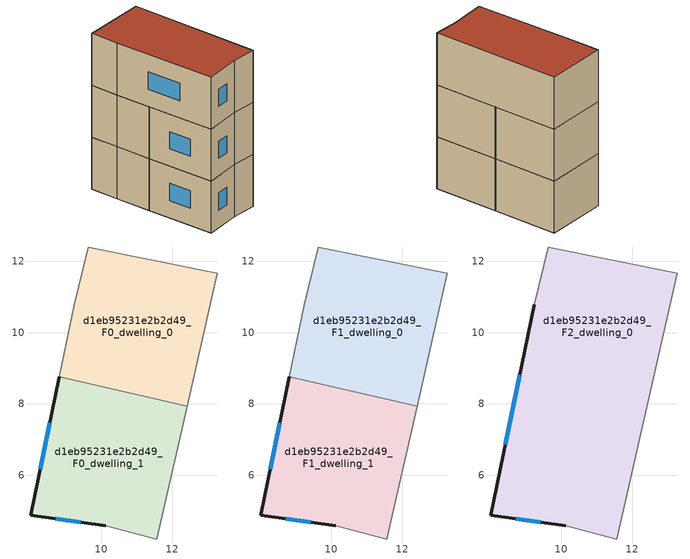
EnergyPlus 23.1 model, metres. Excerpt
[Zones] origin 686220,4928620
d1eb95231e2b2d49_F0_dwelling_0
 floor ground (EU_floor_Construction): 12.41,7.93 13.27,11.66 9.64,12.4 9.25,10.78 8.83,8.76 z0
 wall adiabatic (EU_wall_Construction): 8.83,8.76 9.25,10.78 9.64,12.4 13.27,11.66 12.41,7.93 z0:3
 wall to d1eb95231e2b2d49_F0_dwelling_1 (EU_wall_Construction): 12.41,7.93 8.83,8.76 z0:3
d1eb95231e2b2d49_F0_dwelling_1
 floor ground (EU_floor_Construction): 11.56,4.2 12.41,7.93 8.83,8.76 8.02,4.87 10.13,4.57 z0
 wall outside (EU_wall_Construction): 10.13,4.57 8.02,4.87 8.83,8.76 z0:3
 wall adiabatic (EU_wall_Construction): 12.41,7.93 11.56,4.2 10.13,4.57 z0:3
 window (EU_Window_Construction): 9.42,4.67 8.72,4.77 / 8.29,6.17 8.56,7.46 z1:2
d1eb95231e2b2d49_F1_dwelling_0
 floor to d1eb95231e2b2d49_F0_dwelling_0 (EU_floor_Construction): 12.41,7.93 13.27,11.66 9.64,12.4 9.25,10.78 8.83,8.76 z3
 wall adiabatic (EU_wall_Construction): 8.83,8.76 9.25,10.78 9.64,12.4 13.27,11.66 12.41,7.93 z3:6
 wall to d1eb95231e2b2d49_F1_dwelling_1 (EU_wall_Construction): 12.41,7.93 8.83,8.76 z3:6
d1eb95231e2b2d49_F1_dwelling_1
 floor to d1eb95231e2b2d49_F0_dwelling_1 (EU_floor_Construction): 11.56,4.2 12.41,7.93 8.83,8.76 8.02,4.87 10.13,4.57 z3
 wall outside (EU_wall_Construction): 10.13,4.57 8.02,4.87 8.83,8.76 z3:6
 wall adiabatic (EU_wall_Construction): 12.41,7.93 11.56,4.2 10.13,4.57 z3:6
 window (EU_Window_Construction): 9.42,4.67 8.72,4.77 / 8.29,6.17 8.56,7.46 z4:5
d1eb95231e2b2d49_F2_dwelling_0
 floor to d1eb95231e2b2d49_F1_dwelling_0 (EU_floor_Construction): 12.41,7.93 13.27,11.66 9.64,12.4 9.25,10.78 8.83,8.76 z6
 floor to d1eb95231e2b2d49_F1_dwelling_1 (EU_floor_Construction): 11.56,4.2 12.41,7.93 8.83,8.76 8.02,4.87 10.13,4.57 z6
 wall outside (EU_wall_Construction): 10.13,4.57 8.02,4.87 9.25,10.78 z6:9
 wall adiabatic (EU_wall_Construction): 9.25,10.78 9.64,12.4 13.27,11.66 11.56,4.2 10.13,4.57 z6:9
 window (EU_Window_Construction): 8.43,6.84 8.84,8.81 / 9.42,4.67 8.72,4.77 z7:8
 roof outside (EU_roof_Construction): 13.27,11.66 11.56,4.2 10.13,4.57 8.02,4.87 9.25,10.78 9.64,12.4 z9
[Building]
EU S2 Campaign: North Axis=0; Terrain=City; Solar Distribution=FullExterior
[Site:Location]
Bologna: Latitude=44.5; Longitude=11.25; Time Zone=1; Elevation=37
[SizingPeriod:WeatherFileDays]
AnnualSizingPeriod: Begin Month=1; Begin Day of Month=1; End Month=12; End Day of Month=31; Day of Week for Start Day=Monday; Use Weather File Daylight Saving Period=No; Use Weather File Rain and Snow Indicators=No
[MATERIAL]
EU_InternalMass_Material: Roughness=MediumRough; Thickness=0.1; Conductivity=1; Density=1800; Specific Heat=900; Thermal Absorptance=0.9; Solar Absorptance=0.7; Visible Absorptance=0.7
[MATERIAL:NOMASS] Roughness=MediumRough; Thermal Absorptance=0.9; Solar Absorptance=0.7; Visible Absorptance=0.7
Name | Thermal Resistance
EU_wall_NoMass | 0.937881
EU_roof_NoMass | 0.548572
EU_floor_NoMass | 0.71348
[WINDOWMATERIAL:SIMPLEGLAZINGSYSTEM]
EU_Window_SimpleGlazing: UFactor=4.25633; Solar Heat Gain Coefficient=0.85; Visible Transmittance=0.85
[CONSTRUCTION]
EU_wall_Construction: EU_wall_NoMass
EU_roof_Construction: EU_roof_NoMass
EU_floor_Construction: EU_floor_NoMass
EU_InternalMass_Construction: EU_InternalMass_Material
EU_Window_Construction: EU_Window_SimpleGlazing
[ZONE] Type=1; Multiplier=1; Ceiling Height=autocalculate; Floor Area=autocalculate; Part of Total Floor Area=Yes
Name | Volume
d1eb95231e2b2d49_F0_dwelling_0; d1eb95231e2b2d49_F0_dwelling_1 | 42.03
d1eb95231e2b2d49_F1_dwelling_0 | 42.0315
d1eb95231e2b2d49_F2_dwelling_0 | 84.0608
d1eb95231e2b2d49_F1_dwelling_1 | 42.0293
[INTERNALMASS] Construction=EU_InternalMass_Construction
Name | Zone or ZoneList | Surface Area
d1eb95231e2b2d49_F0_dwelling_0_EU_InternalMass | d1eb95231e2b2d49_F0_dwelling_0 | 14.0096
d1eb95231e2b2d49_F0_dwelling_1_EU_InternalMass | d1eb95231e2b2d49_F0_dwelling_1 | 14.0098
d1eb95231e2b2d49_F1_dwelling_0_EU_InternalMass | d1eb95231e2b2d49_F1_dwelling_0 | 14.0096
d1eb95231e2b2d49_F1_dwelling_1_EU_InternalMass | d1eb95231e2b2d49_F1_dwelling_1 | 14.0098
d1eb95231e2b2d49_F2_dwelling_0_EU_InternalMass | d1eb95231e2b2d49_F2_dwelling_0 | 28.0215
[OTHEREQUIPMENT] Fuel Type=Electricity; Design Level Calculation Method=Watts/Area; Power per Zone Floor Area=1; Fraction Latent=0; Fraction Radiant=0; Fraction Lost=0; Carbon Dioxide Generation Rate=0; EndUse Subcategory=EU_Step8_InternalGains
Name | Zone or ZoneList or Space or SpaceList | Schedule
EU_Step8_InternalGain_d1eb95231e2b2d49_F0_dwelling_0_f000 | d1eb95231e2b2d49_F0_dwelling_0 | EU_Step8_GainSchedule_d1eb95231e2b2d49_F0_dwelling_0_f000
EU_Step8_InternalGain_d1eb95231e2b2d49_F0_dwelling_1_f000 | d1eb95231e2b2d49_F0_dwelling_1 | EU_Step8_GainSchedule_d1eb95231e2b2d49_F0_dwelling_1_f000
EU_Step8_InternalGain_d1eb95231e2b2d49_F1_dwelling_0_f000 | d1eb95231e2b2d49_F1_dwelling_0 | EU_Step8_GainSchedule_d1eb95231e2b2d49_F1_dwelling_0_f000
EU_Step8_InternalGain_d1eb95231e2b2d49_F1_dwelling_1_f000 | d1eb95231e2b2d49_F1_dwelling_1 | EU_Step8_GainSchedule_d1eb95231e2b2d49_F1_dwelling_1_f000
EU_Step8_InternalGain_d1eb95231e2b2d49_F2_dwelling_0_f000 | d1eb95231e2b2d49_F2_dwelling_0 | EU_Step8_GainSchedule_d1eb95231e2b2d49_F2_dwelling_0_f000
[ZONEVENTILATION:DESIGNFLOWRATE] Schedule=EU_AlwaysOn; Design Flow Rate Calculation Method=AirChanges/Hour; Air Changes per Hour=0.687892; Ventilation Type=Natural; Fan Pressure Rise=0; Fan Total Efficiency=1; Constant Term Coefficient=1; Temperature Term Coefficient=0; Velocity Term Coefficient=0; Velocity Squared Term Coefficient=0; Minimum Indoor Temperature=-100; Maximum Indoor Temperature=100; Delta Temperature=-100; Minimum Outdoor Temperature=-100; Maximum Outdoor Temperature=100; Maximum Wind Speed=40
Name | Zone or ZoneList or Space or SpaceList
EU_ConstantAir_d1eb95231e2b2d49_F0_dwelling_0 | d1eb95231e2b2d49_F0_dwelling_0
EU_ConstantAir_d1eb95231e2b2d49_F0_dwelling_1 | d1eb95231e2b2d49_F0_dwelling_1
EU_ConstantAir_d1eb95231e2b2d49_F1_dwelling_0 | d1eb95231e2b2d49_F1_dwelling_0
EU_ConstantAir_d1eb95231e2b2d49_F1_dwelling_1 | d1eb95231e2b2d49_F1_dwelling_1
EU_ConstantAir_d1eb95231e2b2d49_F2_dwelling_0 | d1eb95231e2b2d49_F2_dwelling_0
[HVACTEMPLATE:THERMOSTAT] Constant Heating Setpoint=20; Constant Cooling Setpoint=50
EU_HeatOnly_d1eb95231e2b2d49_F0_dwelling_0; EU_HeatOnly_d1eb95231e2b2d49_F0_dwelling_1; EU_HeatOnly_d1eb95231e2b2d49_F1_dwelling_0; EU_HeatOnly_d1eb95231e2b2d49_F1_dwelling_1; EU_HeatOnly_d1eb95231e2b2d49_F2_dwelling_0
[HVACTEMPLATE:ZONE:IDEALLOADSAIRSYSTEM] System Availability Schedule=EU_AlwaysOn; Maximum Heating Supply Air Temperature=50; Minimum Cooling Supply Air Temperature=13; Maximum Heating Supply Air Humidity Ratio=0.0156; Minimum Cooling Supply Air Humidity Ratio=0.0077; Heating Limit=NoLimit; Cooling Limit=NoLimit; Heating Availability Schedule=EU_AlwaysOn; Cooling Availability Schedule=EU_CoolingOff; Dehumidification Control Type=ConstantSensibleHeatRatio; Cooling Sensible Heat Ratio=0.7; Dehumidification Setpoint=60; Humidification Control Type=None; Humidification Setpoint=30; Outdoor Air Method=None; Outdoor Air Flow Rate per Person=0.00944; Outdoor Air Flow Rate per Zone Floor Area=0; Outdoor Air Flow Rate per Zone=0; Demand Controlled Ventilation Type=None; Outdoor Air Economizer Type=NoEconomizer; Heat Recovery Type=None; Sensible Heat Recovery Effectiveness=0.7; Latent Heat Recovery Effectiveness=0.65
Name | Template Thermostat
d1eb95231e2b2d49_F0_dwelling_0 | EU_HeatOnly_d1eb95231e2b2d49_F0_dwelling_0
d1eb95231e2b2d49_F0_dwelling_1 | EU_HeatOnly_d1eb95231e2b2d49_F0_dwelling_1
d1eb95231e2b2d49_F1_dwelling_0 | EU_HeatOnly_d1eb95231e2b2d49_F1_dwelling_0
d1eb95231e2b2d49_F1_dwelling_1 | EU_HeatOnly_d1eb95231e2b2d49_F1_dwelling_1
d1eb95231e2b2d49_F2_dwelling_0 | EU_HeatOnly_d1eb95231e2b2d49_F2_dwelling_0
[SIZING:ZONE] Zone Cooling Design Supply Air Temperature Input Method=SupplyAirTemperature; Zone Cooling Design Supply Air Temperature=13; Zone Heating Design Supply Air Temperature Input Method=SupplyAirTemperature; Zone Heating Design Supply Air Temperature=50; Zone Cooling Design Supply Air Humidity Ratio=0.008; Zone Heating Design Supply Air Humidity Ratio=0.008; Cooling Design Air Flow Method=DesignDay; Cooling Design Air Flow Rate=0; Cooling Minimum Air Flow per Zone Floor Area=0.000762; Cooling Minimum Air Flow=0; Cooling Minimum Air Flow Fraction=0.2; Heating Design Air Flow Method=DesignDay; Heating Design Air Flow Rate=0; Heating Maximum Air Flow per Zone Floor Area=0.002032; Heating Maximum Air Flow=0.141576; Heating Maximum Air Flow Fraction=0.3; Account for Dedicated Outdoor Air System=No; Dedicated Outdoor Air System Control Strategy=NeutralSupplyAir; Dedicated Outdoor Air Low Setpoint Temperature for Design=autosize; Dedicated Outdoor Air High Setpoint Temperature for Design=autosize; Zone Load Sizing Method=Sensible Load Only No Latent Load; Zone Latent Cooling Design Supply Air Humidity Ratio Input Method=HumidityRatioDifference; Zone Cooling Design Supply Air Humidity Ratio Difference=0.005; Zone Latent Heating Design Supply Air Humidity Ratio Input Method=HumidityRatioDifference; Zone Humidification Design Supply Air Humidity Ratio Difference=0.005
d1eb95231e2b2d49_F0_dwelling_0; d1eb95231e2b2d49_F0_dwelling_1; d1eb95231e2b2d49_F1_dwelling_0; d1eb95231e2b2d49_F1_dwelling_1; d1eb95231e2b2d49_F2_dwelling_0
[SCHEDULE:CONSTANT]
Name | Hourly Value
EU_AlwaysOn | 1
EU_CoolingOff | 0
[SCHEDULE:FILE] Column Number=1; Rows to Skip at Top=0; Number of Hours of Data=8760; Column Separator=Comma; Interpolate to Timestep=No; Minutes per Item=60; Adjust Schedule for Daylight Savings=Yes
Name | File
EU_Step8_GainSchedule_d1eb95231e2b2d49_F0_dwelling_0_f000 | ../../schedules/d1eb95231e2b2d49/d1eb95231e2b2d49_F0_dwelling_0_f000_gain.csv
EU_Step8_GainSchedule_d1eb95231e2b2d49_F0_dwelling_1_f000 | ../../schedules/d1eb95231e2b2d49/d1eb95231e2b2d49_F0_dwelling_1_f000_gain.csv
EU_Step8_GainSchedule_d1eb95231e2b2d49_F1_dwelling_0_f000 | ../../schedules/d1eb95231e2b2d49/d1eb95231e2b2d49_F1_dwelling_0_f000_gain.csv
EU_Step8_GainSchedule_d1eb95231e2b2d49_F1_dwelling_1_f000 | ../../schedules/d1eb95231e2b2d49/d1eb95231e2b2d49_F1_dwelling_1_f000_gain.csv
EU_Step8_GainSchedule_d1eb95231e2b2d49_F2_dwelling_0_f000 | ../../schedules/d1eb95231e2b2d49/d1eb95231e2b2d49_F2_dwelling_0_f000_gain.csv
